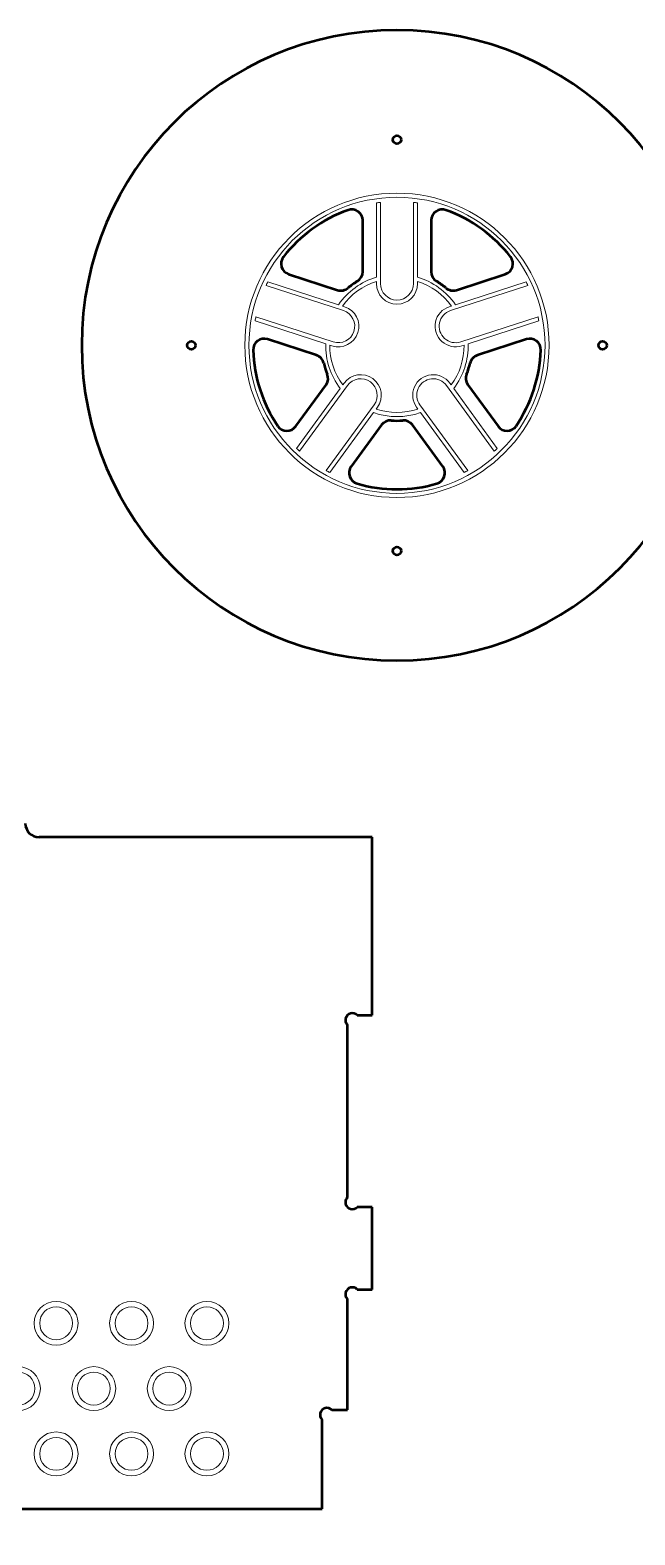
# Model space of a CAD drawing. Header units: millimetres. Extents: x -4457 to 5436, y 521 to 6420.
# Drawn here: x 925 to 1367, y 3730 to 4828 of the extents above; entities that cross this region are included whole.
import ezdxf

# ---------------------------------------------------------------- set-up
doc = ezdxf.new("R2010")
doc.units = ezdxf.units.MM
doc.header["$MEASUREMENT"] = 0
doc.layers.add('layer 1', color=7, linetype='Continuous')
doc.layers.add('layer 2', color=7, linetype='Continuous')

msp = doc.modelspace()

# ---------------------------------------------------------------- linework, layer by layer
at = {"layer": 'layer 1', "lineweight": 50}
for points, knots in [([(1422.9489, 4597.5887), (1422.9489, 4724.6141), (1319.9745, 4827.5885), (1192.9492, 4827.5887), (1192.9492, 4827.5887), (1065.9238, 4827.5889), (962.9492, 4724.6147), (962.9489, 4597.5893), (962.9489, 4597.5893), (962.9485, 4470.564), (1065.9226, 4367.5892), (1192.9479, 4367.5887), (1192.9479, 4367.5887), (1319.9733, 4367.5882), (1422.9482, 4470.5621), (1422.9489, 4597.5875)], [0, 0, 0, 0, 0.2, 0.2, 0.2, 0.2, 0.4, 0.4, 0.4, 0.4, 0.6, 0.6, 0.6, 0.6, 1, 1, 1, 1]), ([(1195.9489, 4747.5887), (1195.9489, 4749.2456), (1194.6057, 4750.5887), (1192.9489, 4750.5887), (1192.9489, 4750.5887), (1191.292, 4750.5887), (1189.9489, 4749.2456), (1189.9489, 4747.5887), (1189.9489, 4747.5887), (1189.9488, 4745.9319), (1191.292, 4744.5887), (1192.9488, 4744.5887), (1192.9488, 4744.5887), (1194.6057, 4744.5887), (1195.9488, 4745.9318), (1195.9489, 4747.5887)], [0, 0, 0, 0, 0.2, 0.2, 0.2, 0.2, 0.4, 0.4, 0.4, 0.4, 0.6, 0.6, 0.6, 0.6, 1, 1, 1, 1]), ([(1167.9489, 4688.8027), (1167.9489, 4691.4101), (1166.6782, 4693.8539), (1164.5438, 4695.3515), (1164.5438, 4695.3515), (1162.4094, 4696.8491), (1159.6791, 4697.2126), (1157.2272, 4696.3256)], [0, 0, 0, 0, 0.333333333, 0.333333333, 0.333333333, 0.333333333, 1, 1, 1, 1]), ([(1228.6705, 4696.3256), (1226.2186, 4697.2126), (1223.4883, 4696.8491), (1221.3539, 4695.3515), (1221.3539, 4695.3515), (1219.2195, 4693.8539), (1217.9489, 4691.4101), (1217.9489, 4688.8027)], [0, 0, 0, 0, 0.333333333, 0.333333333, 0.333333333, 0.333333333, 1, 1, 1, 1]), ([(1110.0831, 4662.0734), (1108.4818, 4660.0156), (1107.9838, 4657.3066), (1108.7485, 4654.8139), (1108.7485, 4654.8139), (1109.5133, 4652.3212), (1111.4448, 4650.3575), (1113.9246, 4649.5518)], [0, 0, 0, 0, 0.333333333, 0.333333333, 0.333333333, 0.333333333, 1, 1, 1, 1]), ([(1271.9731, 4649.5518), (1274.4529, 4650.3575), (1276.3844, 4652.3212), (1277.1492, 4654.8139), (1277.1492, 4654.8139), (1277.9139, 4657.3066), (1277.4159, 4660.0156), (1275.8146, 4662.0734)], [0, 0, 0, 0, 0.333333333, 0.333333333, 0.333333333, 0.333333333, 1, 1, 1, 1]), ([(1045.9489, 4597.5887), (1045.9489, 4599.2456), (1044.6057, 4600.5887), (1042.9489, 4600.5887), (1042.9489, 4600.5887), (1041.292, 4600.5887), (1039.9489, 4599.2456), (1039.9489, 4597.5887), (1039.9489, 4597.5887), (1039.9488, 4595.9319), (1041.292, 4594.5887), (1042.9488, 4594.5887), (1042.9488, 4594.5887), (1044.6057, 4594.5887), (1045.9488, 4595.9318), (1045.9489, 4597.5887)], [0, 0, 0, 0, 0.2, 0.2, 0.2, 0.2, 0.4, 0.4, 0.4, 0.4, 0.6, 0.6, 0.6, 0.6, 1, 1, 1, 1]), ([(1098.4737, 4601.999), (1095.9939, 4602.8047), (1093.2771, 4602.3514), (1091.1932, 4600.7843), (1091.1932, 4600.7843), (1089.1094, 4599.2171), (1087.92, 4596.7327), (1088.0059, 4594.1268)], [0, 0, 0, 0, 0.333333333, 0.333333333, 0.333333333, 0.333333333, 1, 1, 1, 1]), ([(1297.8918, 4594.1268), (1297.9777, 4596.7327), (1296.7883, 4599.2171), (1294.7045, 4600.7843), (1294.7045, 4600.7843), (1292.6206, 4602.3514), (1289.9038, 4602.8047), (1287.424, 4601.999)], [0, 0, 0, 0, 0.333333333, 0.333333333, 0.333333333, 0.333333333, 1, 1, 1, 1]), ([(1345.9489, 4597.5887), (1345.9489, 4599.2456), (1344.6057, 4600.5887), (1342.9489, 4600.5887), (1342.9489, 4600.5887), (1341.292, 4600.5887), (1339.9489, 4599.2456), (1339.9489, 4597.5887), (1339.9489, 4597.5887), (1339.9488, 4595.9319), (1341.292, 4594.5887), (1342.9488, 4594.5887), (1342.9488, 4594.5887), (1344.6057, 4594.5887), (1345.9488, 4595.9318), (1345.9489, 4597.5887)], [0, 0, 0, 0, 0.2, 0.2, 0.2, 0.2, 0.4, 0.4, 0.4, 0.4, 0.6, 0.6, 0.6, 0.6, 1, 1, 1, 1]), ([(1106.0134, 4538.7056), (1107.4756, 4536.5468), (1109.8981, 4535.236), (1112.5051, 4535.193), (1112.5051, 4535.193), (1115.1122, 4535.15), (1117.5766, 4536.3802), (1119.1092, 4538.4896)], [0, 0, 0, 0, 0.333333333, 0.333333333, 0.333333333, 0.333333333, 1, 1, 1, 1]), ([(1266.7885, 4538.4896), (1268.3211, 4536.3802), (1270.7855, 4535.15), (1273.3926, 4535.193), (1273.3926, 4535.193), (1275.9996, 4535.236), (1278.4221, 4536.5468), (1279.8843, 4538.7056)], [0, 0, 0, 0, 0.333333333, 0.333333333, 0.333333333, 0.333333333, 1, 1, 1, 1]), ([(1159.56, 4509.1004), (1158.0274, 4506.991), (1157.619, 4504.267), (1158.4655, 4501.8009), (1158.4655, 4501.8009), (1159.312, 4499.3347), (1161.3072, 4497.4358), (1163.8122, 4496.7123)], [0, 0, 0, 0, 0.333333333, 0.333333333, 0.333333333, 0.333333333, 1, 1, 1, 1]), ([(1222.0855, 4496.7123), (1224.5905, 4497.4358), (1226.5857, 4499.3347), (1227.4322, 4501.8008), (1227.4322, 4501.8008), (1228.2787, 4504.267), (1227.8703, 4506.9909), (1226.3377, 4509.1003)], [0, 0, 0, 0, 0.333333333, 0.333333333, 0.333333333, 0.333333333, 1, 1, 1, 1]), ([(1195.9489, 4447.5887), (1195.9489, 4449.2456), (1194.6057, 4450.5887), (1192.9489, 4450.5887), (1192.9489, 4450.5887), (1191.292, 4450.5887), (1189.9489, 4449.2456), (1189.9489, 4447.5887), (1189.9489, 4447.5887), (1189.9488, 4445.9319), (1191.292, 4444.5887), (1192.9488, 4444.5887), (1192.9488, 4444.5887), (1194.6057, 4444.5887), (1195.9488, 4445.9318), (1195.9489, 4447.5887)], [0, 0, 0, 0, 0.2, 0.2, 0.2, 0.2, 0.4, 0.4, 0.4, 0.4, 0.6, 0.6, 0.6, 0.6, 1, 1, 1, 1]), ([(921.8076, 4248.7702), (921.8076, 4246.118), (922.8612, 4243.5745), (924.7365, 4241.6991), (924.7365, 4241.6991), (926.6119, 4239.8237), (929.1554, 4238.7702), (931.8076, 4238.7702)], [0, 0, 0, 0, 0.333333333, 0.333333333, 0.333333333, 0.333333333, 1, 1, 1, 1]), ([(1163.8787, 4108.7702), (1162.6156, 4110.0333), (1160.7745, 4110.5266), (1159.0491, 4110.0643), (1159.0491, 4110.0643), (1157.3236, 4109.6019), (1155.9759, 4108.2542), (1155.5135, 4106.5287), (1155.5135, 4106.5287), (1155.0512, 4104.8033), (1155.5445, 4102.9622), (1156.8076, 4101.6991)], [0, 0, 0, 0, 0.25, 0.25, 0.25, 0.25, 0.5, 0.5, 0.5, 0.5, 1, 1, 1, 1]), ([(1156.8076, 3975.8412), (1155.5445, 3974.5781), (1155.0512, 3972.7371), (1155.5135, 3971.0116), (1155.5135, 3971.0116), (1155.9759, 3969.2861), (1157.3236, 3967.9384), (1159.0491, 3967.4761), (1159.0491, 3967.4761), (1160.7745, 3967.0137), (1162.6156, 3967.507), (1163.8787, 3968.7702)], [0, 0, 0, 0, 0.25, 0.25, 0.25, 0.25, 0.5, 0.5, 0.5, 0.5, 1, 1, 1, 1]), ([(1163.8787, 3908.7702), (1162.6156, 3910.0333), (1160.7745, 3910.5266), (1159.0491, 3910.0643), (1159.0491, 3910.0643), (1157.3236, 3909.6019), (1155.9759, 3908.2542), (1155.5135, 3906.5287), (1155.5135, 3906.5287), (1155.0512, 3904.8033), (1155.5445, 3902.9622), (1156.8076, 3901.6991)], [0, 0, 0, 0, 0.25, 0.25, 0.25, 0.25, 0.5, 0.5, 0.5, 0.5, 1, 1, 1, 1]), ([(1145.3787, 3820.7702), (1144.1156, 3822.0333), (1142.2745, 3822.5266), (1140.5491, 3822.0643), (1140.5491, 3822.0643), (1138.8236, 3821.6019), (1137.4759, 3820.2542), (1137.0135, 3818.5287), (1137.0135, 3818.5287), (1136.5512, 3816.8033), (1137.0445, 3814.9622), (1138.3076, 3813.6991)], [0, 0, 0, 0, 0.25, 0.25, 0.25, 0.25, 0.5, 0.5, 0.5, 0.5, 1, 1, 1, 1])]:
    msp.add_open_spline(points, degree=3, knots=knots, dxfattribs=at)
for points in [[(1157.2272, 4696.3256), (1138.5956, 4689.5849), (1122.2514, 4677.7101), (1110.0831, 4662.0734)], [(1167.9489, 4651.2543), (1167.9489, 4651.2543), (1167.9489, 4688.8027), (1167.9489, 4688.8027)], [(1217.9489, 4688.8027), (1217.9489, 4688.8027), (1217.9489, 4651.2543), (1217.9489, 4651.2543)], [(1275.8146, 4662.0734), (1263.6463, 4677.7101), (1247.3021, 4689.5849), (1228.6705, 4696.3256)], [(1113.9246, 4649.5518), (1113.9246, 4649.5518), (1149.6352, 4637.9487), (1149.6352, 4637.9487)], [(1164.1393, 4644.4397), (1161.7331, 4642.96), (1159.4444, 4641.2972), (1157.2936, 4639.4659)], [(1164.1393, 4644.4397), (1166.5066, 4645.8953), (1167.9488, 4648.4753), (1167.9489, 4651.2543)], [(1217.9489, 4651.2543), (1217.9489, 4648.4753), (1219.3911, 4645.8954), (1221.7584, 4644.4397)], [(1228.6041, 4639.4659), (1226.4533, 4641.2972), (1224.1646, 4642.96), (1221.7584, 4644.4397)], [(1236.2625, 4637.9487), (1236.2625, 4637.9487), (1271.9731, 4649.5518), (1271.9731, 4649.5518)], [(1149.6352, 4637.9487), (1152.2783, 4637.0899), (1155.1776, 4637.6643), (1157.2936, 4639.4659)], [(1228.6041, 4639.4659), (1230.7201, 4637.6643), (1233.6194, 4637.0899), (1236.2625, 4637.9487)], [(1134.1844, 4590.3959), (1134.1844, 4590.3959), (1098.4737, 4601.999), (1098.4737, 4601.999)], [(1287.424, 4601.999), (1287.424, 4601.999), (1251.7133, 4590.3959), (1251.7133, 4590.3959)], [(1088.0059, 4594.1268), (1088.6592, 4574.3241), (1094.9021, 4555.1103), (1106.0134, 4538.7056)], [(1139.4883, 4584.667), (1138.8354, 4587.3682), (1136.8274, 4589.5371), (1134.1844, 4590.3959)], [(1251.7133, 4590.3959), (1249.0703, 4589.5371), (1247.0623, 4587.3682), (1246.4094, 4584.667)], [(1279.8843, 4538.7056), (1290.9956, 4555.1103), (1297.2385, 4574.3241), (1297.8918, 4594.1268)], [(1139.4883, 4584.667), (1140.152, 4581.9212), (1141.0262, 4579.2307), (1142.1032, 4576.6193)], [(1243.7945, 4576.6193), (1244.8715, 4579.2307), (1245.7457, 4581.9212), (1246.4094, 4584.667)], [(1119.1092, 4538.4896), (1119.1092, 4538.4896), (1141.1796, 4568.8669), (1141.1796, 4568.8669)], [(1141.1796, 4568.8669), (1142.813, 4571.1152), (1143.1627, 4574.0501), (1142.1032, 4576.6193)], [(1243.7945, 4576.6193), (1242.735, 4574.0502), (1243.0847, 4571.1152), (1244.7181, 4568.8669)], [(1244.7181, 4568.8669), (1244.7181, 4568.8669), (1266.7885, 4538.4896), (1266.7885, 4538.4896)], [(1181.6304, 4539.4777), (1181.6304, 4539.4777), (1159.56, 4509.1004), (1159.56, 4509.1004)], [(1188.7179, 4542.7517), (1185.9471, 4542.9655), (1183.2639, 4541.726), (1181.6304, 4539.4777)], [(1188.7179, 4542.7517), (1191.5344, 4542.5344), (1194.3633, 4542.5344), (1197.1798, 4542.7517)], [(1204.2673, 4539.4777), (1202.6338, 4541.726), (1199.9506, 4542.9655), (1197.1798, 4542.7517)], [(1226.3377, 4509.1004), (1226.3377, 4509.1004), (1204.2673, 4539.4777), (1204.2673, 4539.4777)], [(1163.8122, 4496.7123), (1182.8476, 4491.2142), (1203.0501, 4491.2142), (1222.0855, 4496.7123)], [(1174.8076, 4238.7702), (1174.8076, 4238.7702), (931.8076, 4238.7702), (931.8076, 4238.7702)], [(1174.8076, 4108.7702), (1174.8076, 4108.7702), (1174.8076, 4238.7702), (1174.8076, 4238.7702)], [(1163.8787, 4108.7702), (1163.8787, 4108.7702), (1174.8076, 4108.7702), (1174.8076, 4108.7702)], [(1156.8076, 3975.8412), (1156.8076, 3975.8412), (1156.8076, 4101.6991), (1156.8076, 4101.6991)], [(1174.8076, 3968.7702), (1174.8076, 3968.7702), (1163.8787, 3968.7702), (1163.8787, 3968.7702)], [(1174.8076, 3908.7702), (1174.8076, 3908.7702), (1174.8076, 3968.7702), (1174.8076, 3968.7702)], [(1647.73, 3946.6212), (1647.73, 3946.6212), (1339.1575, 3505.9341), (1339.1575, 3505.9341)], [(1163.8787, 3908.7702), (1163.8787, 3908.7702), (1174.8076, 3908.7702), (1174.8076, 3908.7702)], [(1156.8076, 3820.7702), (1156.8076, 3820.7702), (1156.8076, 3901.6991), (1156.8076, 3901.6991)], [(1138.3076, 3748.7702), (1138.3076, 3748.7702), (1138.3076, 3813.6991), (1138.3076, 3813.6991)], [(1145.3787, 3820.7702), (1145.3787, 3820.7702), (1156.8076, 3820.7702), (1156.8076, 3820.7702)], [(255.3076, 3748.7702), (255.3076, 3748.7702), (1138.3076, 3748.7702), (1138.3076, 3748.7702)]]:
    msp.add_open_spline(points, degree=3, dxfattribs=at)
at = {"layer": 'layer 2', "color": 240, "lineweight": 9}
for points, knots in [([(1303.9489, 4597.5887), (1303.9489, 4658.8923), (1254.2525, 4708.5886), (1192.949, 4708.5887), (1192.949, 4708.5887), (1131.6454, 4708.5888), (1081.949, 4658.8926), (1081.9489, 4597.589), (1081.9489, 4597.589), (1081.9487, 4536.2855), (1131.6449, 4486.589), (1192.9484, 4486.5887), (1192.9484, 4486.5887), (1254.252, 4486.5885), (1303.9485, 4536.2846), (1303.9489, 4597.5881)], [0, 0, 0, 0, 0.2, 0.2, 0.2, 0.2, 0.4, 0.4, 0.4, 0.4, 0.6, 0.6, 0.6, 0.6, 1, 1, 1, 1]), ([(1300.9489, 4597.5887), (1300.9489, 4657.2354), (1252.5957, 4705.5886), (1192.949, 4705.5887), (1192.949, 4705.5887), (1133.3023, 4705.5888), (1084.949, 4657.2357), (1084.9489, 4597.589), (1084.9489, 4597.589), (1084.9487, 4537.9423), (1133.3017, 4489.589), (1192.9484, 4489.5887), (1192.9484, 4489.5887), (1252.5951, 4489.5885), (1300.9485, 4537.9414), (1300.9489, 4597.5881)], [0, 0, 0, 0, 0.2, 0.2, 0.2, 0.2, 0.4, 0.4, 0.4, 0.4, 0.6, 0.6, 0.6, 0.6, 1, 1, 1, 1]), ([(1177.9489, 4642.5887), (1177.9489, 4634.3045), (1184.6646, 4627.5887), (1192.9488, 4627.5887), (1192.9488, 4627.5887), (1201.2331, 4627.5887), (1207.9488, 4634.3044), (1207.9489, 4642.5886)], [0, 0, 0, 0, 0.333333333, 0.333333333, 0.333333333, 0.333333333, 1, 1, 1, 1]), ([(1180.9489, 4642.5887), (1180.9489, 4635.9613), (1186.3214, 4630.5887), (1192.9488, 4630.5887), (1192.9488, 4630.5887), (1199.5762, 4630.5887), (1204.9488, 4635.9612), (1204.9489, 4642.5887)], [0, 0, 0, 0, 0.333333333, 0.333333333, 0.333333333, 0.333333333, 1, 1, 1, 1]), ([(1145.5161, 4597.2286), (1153.3948, 4594.6687), (1161.8571, 4598.9804), (1164.4171, 4606.8592), (1164.4171, 4606.8592), (1166.9771, 4614.738), (1162.6654, 4623.2003), (1154.7866, 4625.7603)], [0, 0, 0, 0, 0.333333333, 0.333333333, 0.333333333, 0.333333333, 1, 1, 1, 1]), ([(1146.4431, 4600.0818), (1152.7461, 4598.0338), (1159.516, 4601.4832), (1161.564, 4607.7862), (1161.564, 4607.7862), (1163.612, 4614.0893), (1160.1626, 4620.8591), (1153.8596, 4622.9071)], [0, 0, 0, 0, 0.333333333, 0.333333333, 0.333333333, 0.333333333, 1, 1, 1, 1]), ([(1231.1111, 4625.7603), (1226.0144, 4624.1043), (1222.1884, 4619.855), (1221.0742, 4614.6132), (1221.0742, 4614.6132), (1219.96, 4609.3713), (1221.7269, 4603.9332), (1225.7094, 4600.3473), (1225.7094, 4600.3473), (1229.6919, 4596.7614), (1235.285, 4595.5726), (1240.3816, 4597.2286)], [0, 0, 0, 0, 0.25, 0.25, 0.25, 0.25, 0.5, 0.5, 0.5, 0.5, 1, 1, 1, 1]), ([(1232.0382, 4622.9072), (1227.9608, 4621.5823), (1224.9, 4618.1829), (1224.0086, 4613.9894), (1224.0086, 4613.9894), (1223.1173, 4609.7959), (1224.5308, 4605.4454), (1227.7168, 4602.5767), (1227.7168, 4602.5767), (1230.9028, 4599.7081), (1235.3772, 4598.757), (1239.4546, 4600.0818)], [0, 0, 0, 0, 0.25, 0.25, 0.25, 0.25, 0.5, 0.5, 0.5, 0.5, 1, 1, 1, 1]), ([(1178.6338, 4552.3662), (1183.5031, 4559.0683), (1182.0174, 4568.4488), (1175.3153, 4573.3182), (1175.3153, 4573.3182), (1168.6132, 4578.1876), (1159.2327, 4576.7019), (1154.3633, 4569.9998)], [0, 0, 0, 0, 0.333333333, 0.333333333, 0.333333333, 0.333333333, 1, 1, 1, 1]), ([(1176.2067, 4554.1295), (1180.1022, 4559.4912), (1178.9136, 4566.9956), (1173.552, 4570.8911), (1173.552, 4570.8911), (1168.1903, 4574.7866), (1160.6859, 4573.5981), (1156.7903, 4568.2364)], [0, 0, 0, 0, 0.333333333, 0.333333333, 0.333333333, 0.333333333, 1, 1, 1, 1]), ([(1231.5344, 4569.9997), (1228.3845, 4574.3352), (1223.1609, 4576.6609), (1217.8313, 4576.1008), (1217.8313, 4576.1008), (1212.5016, 4575.5406), (1207.8757, 4572.1797), (1205.696, 4567.284), (1205.696, 4567.284), (1203.5163, 4562.3883), (1204.114, 4556.7017), (1207.2639, 4552.3662)], [0, 0, 0, 0, 0.25, 0.25, 0.25, 0.25, 0.5, 0.5, 0.5, 0.5, 1, 1, 1, 1]), ([(1229.1074, 4568.2364), (1226.5874, 4571.7048), (1222.4085, 4573.5653), (1218.1448, 4573.1172), (1218.1448, 4573.1172), (1213.8811, 4572.6691), (1210.1804, 4569.9803), (1208.4366, 4566.0638), (1208.4366, 4566.0638), (1206.6929, 4562.1473), (1207.171, 4557.5979), (1209.691, 4554.1295)], [0, 0, 0, 0, 0.25, 0.25, 0.25, 0.25, 0.5, 0.5, 0.5, 0.5, 1, 1, 1, 1]), ([(960.3076, 3884.033), (960.3076, 3892.8695), (953.1442, 3900.0329), (944.3076, 3900.033), (944.3076, 3900.033), (935.4711, 3900.033), (928.3076, 3892.8695), (928.3076, 3884.033), (928.3076, 3884.033), (928.3076, 3875.1964), (935.471, 3868.033), (944.3075, 3868.033), (944.3075, 3868.033), (953.1441, 3868.0329), (960.3076, 3875.1963), (960.3076, 3884.0329)], [0, 0, 0, 0, 0.2, 0.2, 0.2, 0.2, 0.4, 0.4, 0.4, 0.4, 0.6, 0.6, 0.6, 0.6, 1, 1, 1, 1]), ([(1015.3076, 3884.033), (1015.3076, 3892.8695), (1008.1442, 3900.0329), (999.3076, 3900.033), (999.3076, 3900.033), (990.4711, 3900.033), (983.3076, 3892.8695), (983.3076, 3884.033), (983.3076, 3884.033), (983.3076, 3875.1964), (990.471, 3868.033), (999.3075, 3868.033), (999.3075, 3868.033), (1008.1441, 3868.0329), (1015.3076, 3875.1963), (1015.3076, 3884.0329)], [0, 0, 0, 0, 0.2, 0.2, 0.2, 0.2, 0.4, 0.4, 0.4, 0.4, 0.6, 0.6, 0.6, 0.6, 1, 1, 1, 1]), ([(1070.3076, 3884.033), (1070.3076, 3892.8695), (1063.1442, 3900.0329), (1054.3076, 3900.033), (1054.3076, 3900.033), (1045.4711, 3900.033), (1038.3076, 3892.8695), (1038.3076, 3884.033), (1038.3076, 3884.033), (1038.3076, 3875.1964), (1045.471, 3868.033), (1054.3075, 3868.033), (1054.3075, 3868.033), (1063.1441, 3868.0329), (1070.3076, 3875.1963), (1070.3076, 3884.0329)], [0, 0, 0, 0, 0.2, 0.2, 0.2, 0.2, 0.4, 0.4, 0.4, 0.4, 0.6, 0.6, 0.6, 0.6, 1, 1, 1, 1]), ([(956.3076, 3884.033), (956.3076, 3890.6604), (950.935, 3896.0329), (944.3076, 3896.033), (944.3076, 3896.033), (937.6802, 3896.033), (932.3076, 3890.6604), (932.3076, 3884.033), (932.3076, 3884.033), (932.3076, 3877.4056), (937.6802, 3872.033), (944.3076, 3872.033), (944.3076, 3872.033), (950.935, 3872.0329), (956.3076, 3877.4055), (956.3076, 3884.0329)], [0, 0, 0, 0, 0.2, 0.2, 0.2, 0.2, 0.4, 0.4, 0.4, 0.4, 0.6, 0.6, 0.6, 0.6, 1, 1, 1, 1]), ([(1011.3076, 3884.033), (1011.3076, 3890.6604), (1005.935, 3896.0329), (999.3076, 3896.033), (999.3076, 3896.033), (992.6802, 3896.033), (987.3076, 3890.6604), (987.3076, 3884.033), (987.3076, 3884.033), (987.3076, 3877.4056), (992.6802, 3872.033), (999.3076, 3872.033), (999.3076, 3872.033), (1005.935, 3872.0329), (1011.3076, 3877.4055), (1011.3076, 3884.0329)], [0, 0, 0, 0, 0.2, 0.2, 0.2, 0.2, 0.4, 0.4, 0.4, 0.4, 0.6, 0.6, 0.6, 0.6, 1, 1, 1, 1]), ([(1066.3076, 3884.033), (1066.3076, 3890.6604), (1060.935, 3896.0329), (1054.3076, 3896.033), (1054.3076, 3896.033), (1047.6802, 3896.033), (1042.3076, 3890.6604), (1042.3076, 3884.033), (1042.3076, 3884.033), (1042.3076, 3877.4056), (1047.6802, 3872.033), (1054.3076, 3872.033), (1054.3076, 3872.033), (1060.935, 3872.0329), (1066.3076, 3877.4055), (1066.3076, 3884.0329)], [0, 0, 0, 0, 0.2, 0.2, 0.2, 0.2, 0.4, 0.4, 0.4, 0.4, 0.6, 0.6, 0.6, 0.6, 1, 1, 1, 1]), ([(932.8076, 3836.4016), (932.8076, 3845.2381), (925.6442, 3852.4015), (916.8076, 3852.4016), (916.8076, 3852.4016), (907.9711, 3852.4016), (900.8076, 3845.2381), (900.8076, 3836.4016), (900.8076, 3836.4016), (900.8076, 3827.565), (907.971, 3820.4016), (916.8075, 3820.4016), (916.8075, 3820.4016), (925.6441, 3820.4015), (932.8076, 3827.5649), (932.8076, 3836.4015)], [0, 0, 0, 0, 0.2, 0.2, 0.2, 0.2, 0.4, 0.4, 0.4, 0.4, 0.6, 0.6, 0.6, 0.6, 1, 1, 1, 1]), ([(928.8076, 3836.4016), (928.8076, 3843.029), (923.435, 3848.4015), (916.8076, 3848.4016), (916.8076, 3848.4016), (910.1802, 3848.4016), (904.8076, 3843.029), (904.8076, 3836.4016), (904.8076, 3836.4016), (904.8076, 3829.7742), (910.1802, 3824.4016), (916.8076, 3824.4016), (916.8076, 3824.4016), (923.435, 3824.4015), (928.8076, 3829.7741), (928.8076, 3836.4015)], [0, 0, 0, 0, 0.2, 0.2, 0.2, 0.2, 0.4, 0.4, 0.4, 0.4, 0.6, 0.6, 0.6, 0.6, 1, 1, 1, 1]), ([(987.8076, 3836.4016), (987.8076, 3845.2381), (980.6442, 3852.4015), (971.8076, 3852.4016), (971.8076, 3852.4016), (962.9711, 3852.4016), (955.8076, 3845.2381), (955.8076, 3836.4016), (955.8076, 3836.4016), (955.8076, 3827.565), (962.971, 3820.4016), (971.8075, 3820.4016), (971.8075, 3820.4016), (980.6441, 3820.4015), (987.8076, 3827.5649), (987.8076, 3836.4015)], [0, 0, 0, 0, 0.2, 0.2, 0.2, 0.2, 0.4, 0.4, 0.4, 0.4, 0.6, 0.6, 0.6, 0.6, 1, 1, 1, 1]), ([(983.8076, 3836.4016), (983.8076, 3843.029), (978.435, 3848.4015), (971.8076, 3848.4016), (971.8076, 3848.4016), (965.1802, 3848.4016), (959.8076, 3843.029), (959.8076, 3836.4016), (959.8076, 3836.4016), (959.8076, 3829.7742), (965.1802, 3824.4016), (971.8076, 3824.4016), (971.8076, 3824.4016), (978.435, 3824.4015), (983.8076, 3829.7741), (983.8076, 3836.4015)], [0, 0, 0, 0, 0.2, 0.2, 0.2, 0.2, 0.4, 0.4, 0.4, 0.4, 0.6, 0.6, 0.6, 0.6, 1, 1, 1, 1]), ([(1042.8076, 3836.4016), (1042.8076, 3845.2381), (1035.6442, 3852.4015), (1026.8076, 3852.4016), (1026.8076, 3852.4016), (1017.9711, 3852.4016), (1010.8076, 3845.2381), (1010.8076, 3836.4016), (1010.8076, 3836.4016), (1010.8076, 3827.565), (1017.971, 3820.4016), (1026.8075, 3820.4016), (1026.8075, 3820.4016), (1035.6441, 3820.4015), (1042.8076, 3827.5649), (1042.8076, 3836.4015)], [0, 0, 0, 0, 0.2, 0.2, 0.2, 0.2, 0.4, 0.4, 0.4, 0.4, 0.6, 0.6, 0.6, 0.6, 1, 1, 1, 1]), ([(1038.8076, 3836.4016), (1038.8076, 3843.029), (1033.435, 3848.4015), (1026.8076, 3848.4016), (1026.8076, 3848.4016), (1020.1802, 3848.4016), (1014.8076, 3843.029), (1014.8076, 3836.4016), (1014.8076, 3836.4016), (1014.8076, 3829.7742), (1020.1802, 3824.4016), (1026.8076, 3824.4016), (1026.8076, 3824.4016), (1033.435, 3824.4015), (1038.8076, 3829.7741), (1038.8076, 3836.4015)], [0, 0, 0, 0, 0.2, 0.2, 0.2, 0.2, 0.4, 0.4, 0.4, 0.4, 0.6, 0.6, 0.6, 0.6, 1, 1, 1, 1]), ([(960.3076, 3788.7702), (960.3076, 3797.6067), (953.1442, 3804.7701), (944.3076, 3804.7702), (944.3076, 3804.7702), (935.4711, 3804.7702), (928.3076, 3797.6067), (928.3076, 3788.7702), (928.3076, 3788.7702), (928.3076, 3779.9337), (935.471, 3772.7702), (944.3075, 3772.7702), (944.3075, 3772.7702), (953.1441, 3772.7701), (960.3076, 3779.9335), (960.3076, 3788.7701)], [0, 0, 0, 0, 0.2, 0.2, 0.2, 0.2, 0.4, 0.4, 0.4, 0.4, 0.6, 0.6, 0.6, 0.6, 1, 1, 1, 1]), ([(956.3076, 3788.7702), (956.3076, 3795.3976), (950.935, 3800.7701), (944.3076, 3800.7702), (944.3076, 3800.7702), (937.6802, 3800.7702), (932.3076, 3795.3976), (932.3076, 3788.7702), (932.3076, 3788.7702), (932.3076, 3782.1428), (937.6802, 3776.7702), (944.3076, 3776.7702), (944.3076, 3776.7702), (950.935, 3776.7701), (956.3076, 3782.1427), (956.3076, 3788.7701)], [0, 0, 0, 0, 0.2, 0.2, 0.2, 0.2, 0.4, 0.4, 0.4, 0.4, 0.6, 0.6, 0.6, 0.6, 1, 1, 1, 1]), ([(1015.3076, 3788.7702), (1015.3076, 3797.6067), (1008.1442, 3804.7701), (999.3076, 3804.7702), (999.3076, 3804.7702), (990.4711, 3804.7702), (983.3076, 3797.6067), (983.3076, 3788.7702), (983.3076, 3788.7702), (983.3076, 3779.9337), (990.471, 3772.7702), (999.3075, 3772.7702), (999.3075, 3772.7702), (1008.1441, 3772.7701), (1015.3076, 3779.9335), (1015.3076, 3788.7701)], [0, 0, 0, 0, 0.2, 0.2, 0.2, 0.2, 0.4, 0.4, 0.4, 0.4, 0.6, 0.6, 0.6, 0.6, 1, 1, 1, 1]), ([(1011.3076, 3788.7702), (1011.3076, 3795.3976), (1005.935, 3800.7701), (999.3076, 3800.7702), (999.3076, 3800.7702), (992.6802, 3800.7702), (987.3076, 3795.3976), (987.3076, 3788.7702), (987.3076, 3788.7702), (987.3076, 3782.1428), (992.6802, 3776.7702), (999.3076, 3776.7702), (999.3076, 3776.7702), (1005.935, 3776.7701), (1011.3076, 3782.1427), (1011.3076, 3788.7701)], [0, 0, 0, 0, 0.2, 0.2, 0.2, 0.2, 0.4, 0.4, 0.4, 0.4, 0.6, 0.6, 0.6, 0.6, 1, 1, 1, 1]), ([(1070.3076, 3788.7702), (1070.3076, 3797.6067), (1063.1442, 3804.7701), (1054.3076, 3804.7702), (1054.3076, 3804.7702), (1045.4711, 3804.7702), (1038.3076, 3797.6067), (1038.3076, 3788.7702), (1038.3076, 3788.7702), (1038.3076, 3779.9337), (1045.471, 3772.7702), (1054.3075, 3772.7702), (1054.3075, 3772.7702), (1063.1441, 3772.7701), (1070.3076, 3779.9335), (1070.3076, 3788.7701)], [0, 0, 0, 0, 0.2, 0.2, 0.2, 0.2, 0.4, 0.4, 0.4, 0.4, 0.6, 0.6, 0.6, 0.6, 1, 1, 1, 1]), ([(1066.3076, 3788.7702), (1066.3076, 3795.3976), (1060.935, 3800.7701), (1054.3076, 3800.7702), (1054.3076, 3800.7702), (1047.6802, 3800.7702), (1042.3076, 3795.3976), (1042.3076, 3788.7702), (1042.3076, 3788.7702), (1042.3076, 3782.1428), (1047.6802, 3776.7702), (1054.3076, 3776.7702), (1054.3076, 3776.7702), (1060.935, 3776.7701), (1066.3076, 3782.1427), (1066.3076, 3788.7701)], [0, 0, 0, 0, 0.2, 0.2, 0.2, 0.2, 0.4, 0.4, 0.4, 0.4, 0.6, 0.6, 0.6, 0.6, 1, 1, 1, 1])]:
    msp.add_open_spline(points, degree=3, knots=knots, dxfattribs=at)
for points in [[(1180.9489, 4701.9007), (1179.947, 4701.7855), (1178.9469, 4701.6558), (1177.9489, 4701.5118)], [(1177.9489, 4647.3783), (1177.9489, 4647.3783), (1177.9489, 4701.5118), (1177.9489, 4701.5118)], [(1180.9489, 4701.9007), (1180.9489, 4701.9007), (1180.9489, 4642.5887), (1180.9489, 4642.5887)], [(1204.9489, 4642.5887), (1204.9489, 4642.5887), (1204.9489, 4701.9007), (1204.9489, 4701.9007)], [(1207.9489, 4701.5118), (1206.9508, 4701.6558), (1205.9507, 4701.7855), (1204.9489, 4701.9007)], [(1207.9489, 4701.5118), (1207.9489, 4701.5118), (1207.9489, 4647.3783), (1207.9489, 4647.3783)], [(1177.9489, 4647.3783), (1166.7001, 4643.9894), (1156.9305, 4636.8913), (1150.2314, 4627.2404)], [(1235.6663, 4627.2404), (1228.9672, 4636.8913), (1219.1976, 4643.9894), (1207.9489, 4647.3783)], [(1098.7474, 4643.9686), (1098.302, 4643.0638), (1097.8696, 4642.1528), (1097.4504, 4641.2356)], [(1153.8595, 4622.9072), (1153.8595, 4622.9072), (1097.4504, 4641.2356), (1097.4504, 4641.2356)], [(1098.7474, 4643.9686), (1098.7474, 4643.9686), (1150.2314, 4627.2404), (1150.2314, 4627.2404)], [(1177.9489, 4644.2363), (1168.0008, 4641.0375), (1159.336, 4634.7421), (1153.2196, 4626.2695)], [(1177.9489, 4642.5887), (1177.9489, 4642.5887), (1177.9489, 4644.2363), (1177.9489, 4644.2363)], [(1232.6781, 4626.2695), (1226.5617, 4634.7421), (1217.8969, 4641.0375), (1207.9489, 4644.2363)], [(1207.9489, 4644.2363), (1207.9489, 4644.2363), (1207.9489, 4642.5887), (1207.9489, 4642.5887)], [(1288.4473, 4641.2356), (1288.4473, 4641.2356), (1232.0382, 4622.9072), (1232.0382, 4622.9072)], [(1235.6663, 4627.2404), (1235.6663, 4627.2404), (1287.1503, 4643.9686), (1287.1503, 4643.9686)], [(1288.4473, 4641.2356), (1288.0281, 4642.1528), (1287.5957, 4643.0638), (1287.1503, 4643.9686)], [(1153.2196, 4626.2695), (1153.2196, 4626.2695), (1154.7866, 4625.7603), (1154.7866, 4625.7603)], [(1231.1111, 4625.7603), (1231.1111, 4625.7603), (1232.6781, 4626.2695), (1232.6781, 4626.2695)], [(1090.034, 4618.4102), (1089.834, 4617.4218), (1089.6483, 4616.4306), (1089.4769, 4615.4369)], [(1140.9609, 4598.7087), (1140.9609, 4598.7087), (1089.4769, 4615.4369), (1089.4769, 4615.4369)], [(1090.034, 4618.4102), (1090.034, 4618.4102), (1146.4431, 4600.0818), (1146.4431, 4600.0818)], [(1239.4546, 4600.0818), (1239.4546, 4600.0818), (1295.8637, 4618.4102), (1295.8637, 4618.4102)], [(1296.4208, 4615.4369), (1296.4208, 4615.4369), (1244.9368, 4598.7087), (1244.9368, 4598.7087)], [(1296.4208, 4615.4369), (1296.2494, 4616.4306), (1296.0637, 4617.4218), (1295.8637, 4618.4102)], [(1140.9609, 4598.7087), (1140.7079, 4586.9633), (1144.4396, 4575.4784), (1151.548, 4566.1249)], [(1143.9491, 4597.7378), (1143.9173, 4587.2881), (1147.227, 4577.102), (1153.3948, 4568.6668)], [(1145.5161, 4597.2286), (1145.5161, 4597.2286), (1143.9491, 4597.7378), (1143.9491, 4597.7378)], [(1232.5029, 4568.6668), (1238.6707, 4577.1019), (1241.9804, 4587.288), (1241.9486, 4597.7375)], [(1234.3497, 4566.1249), (1241.4581, 4575.4783), (1245.1898, 4586.9631), (1244.9368, 4598.7084)], [(1241.9486, 4597.7378), (1241.9486, 4597.7378), (1240.3816, 4597.2286), (1240.3816, 4597.2286)], [(1156.7903, 4568.2364), (1156.7903, 4568.2364), (1121.9276, 4520.2519), (1121.9276, 4520.2519)], [(1153.3948, 4568.6668), (1153.3948, 4568.6668), (1154.3633, 4569.9997), (1154.3633, 4569.9997)], [(1263.9701, 4520.2519), (1263.9701, 4520.2519), (1229.1074, 4568.2364), (1229.1074, 4568.2364)], [(1231.5344, 4569.9997), (1231.5344, 4569.9997), (1232.5029, 4568.6668), (1232.5029, 4568.6668)], [(1119.7292, 4522.33), (1119.7292, 4522.33), (1151.548, 4566.1249), (1151.548, 4566.1249)], [(1234.3497, 4566.1249), (1234.3497, 4566.1249), (1266.1685, 4522.33), (1266.1685, 4522.33)], [(1141.344, 4506.1451), (1141.344, 4506.1451), (1176.2067, 4554.1295), (1176.2067, 4554.1295)], [(1175.8185, 4548.4913), (1175.8185, 4548.4913), (1143.9997, 4504.6964), (1143.9997, 4504.6964)], [(1175.8185, 4548.4913), (1186.9109, 4544.6212), (1198.9868, 4544.6212), (1210.0792, 4548.4913)], [(1178.6338, 4552.3662), (1178.6338, 4552.3662), (1177.6653, 4551.0332), (1177.6653, 4551.0332)], [(1177.6653, 4551.0332), (1187.5937, 4547.7739), (1198.304, 4547.7739), (1208.2324, 4551.0332)], [(1208.2324, 4551.0332), (1208.2324, 4551.0332), (1207.2639, 4552.3662), (1207.2639, 4552.3662)], [(1209.691, 4554.1295), (1209.691, 4554.1295), (1244.5537, 4506.1451), (1244.5537, 4506.1451)], [(1241.898, 4504.6964), (1241.898, 4504.6964), (1210.0792, 4548.4913), (1210.0792, 4548.4913)], [(1119.7292, 4522.33), (1120.4519, 4521.6268), (1121.1848, 4520.934), (1121.9276, 4520.2519)], [(1263.9701, 4520.2519), (1264.7129, 4520.934), (1265.4458, 4521.6268), (1266.1685, 4522.33)], [(1141.344, 4506.1451), (1142.2222, 4505.6495), (1143.1075, 4505.1665), (1143.9997, 4504.6964)], [(1241.898, 4504.6964), (1242.7902, 4505.1665), (1243.6755, 4505.6495), (1244.5537, 4506.1451)]]:
    msp.add_open_spline(points, degree=3, dxfattribs=at)

doc.saveas('drawing.dxf')
